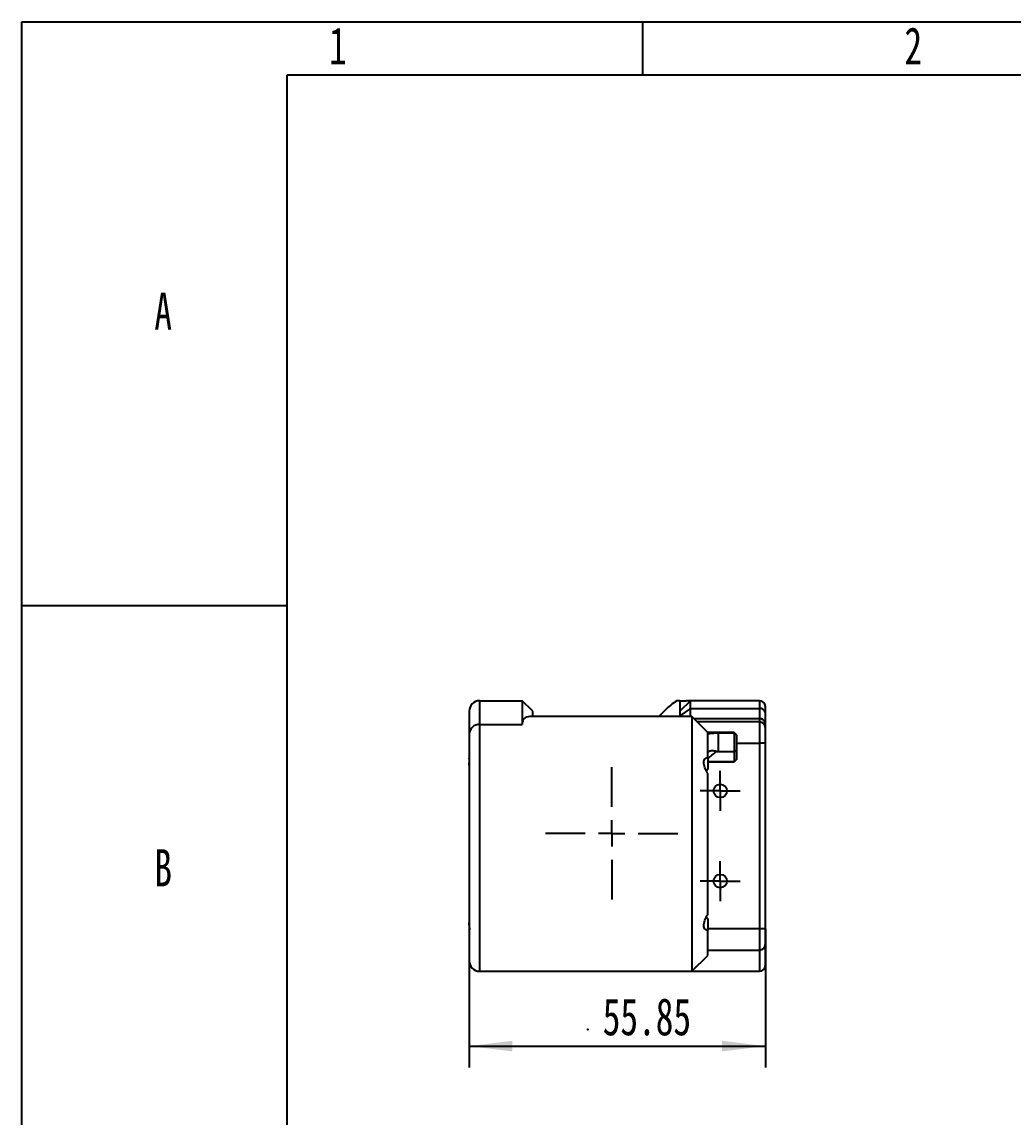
# Model space of a CAD drawing. Header units: millimetres. Extents: x 0 to 316, y 0 to 210.
# Drawn here: x 0 to 93.5, y 106.8 to 210 of the extents above; entities that cross this region are included whole.
import ezdxf

# ---------------------------------------------------------------- set-up
doc = ezdxf.new("R2010")
doc.units = ezdxf.units.MM
doc.header["$PDSIZE"] = -1
doc.layers.add('图框', color=7, linetype='Continuous')
doc.styles.add('SLDTEXTSTYLE3', font='TXT', dxfattribs={"width": 0.7})
doc.dimstyles.new('SLDDIMSTYLE1', dxfattribs={"dimtxt": 3.5, "dimasz": 4.08, "dimexe": 0, "dimexo": 0.0625, "dimgap": 0.875, "dimtad": 2, "dimlfac": 2, "dimrnd": 1e-09, "dimzin": 12, "dimdsep": 46, "dimtxsty": 'SLDTEXTSTYLE3', "dimsah": 1, "dimcen": 0.09, "dimadec": 0, "dimazin": 3, "dimtfac": 1, "dimtofl": 0, "dimtmove": 0, "dimatfit": 3, "dimfxl": 1, "dimfrac": 2, "dimtolj": 1, "dimtzin": 12, "dimarcsym": 0})

# ---------------------------------------------------------------- blocks, each defined once
blk = doc.blocks.new('_D_8')
at = {"layer": '图框'}
for p, q in [((70.1, 124.52), (70.1, 111.47)), ((42.17, 121.52), (42.17, 111.47)), ((42.17, 113.47), (70.1, 113.47))]:
    blk.add_line(p, q, dxfattribs=at)
for points in [[(42.17, 113.47), (46.25, 112.97), (46.25, 113.98)], [(70.1, 113.47), (66.02, 113.98), (66.02, 112.97)]]:
    blk.add_solid(points, dxfattribs=at)
at = {"layer": '图框', "insert": (54.76, 117.99), "char_height": 3.5, "attachment_point": 1, "style": 'SLDTEXTSTYLE3'}
blk.add_mtext('55.85', dxfattribs=at)
blk = doc.blocks.new('SW_CENTERMARKSYMBOL_27')
at = {"layer": '图框', "color": 0}
for p, q in [((0, 2.5), (0, 6.25)), ((0, 0), (0, 1.25)), ((-2.5, 0), (-6.25, 0)), ((0, 0), (-1.25, 0)), ((0, 0), (0, -1.25)), ((0, 0), (1.25, 0)), ((2.5, 0), (6.25, 0)), ((0, -2.5), (0, -6.25))]:
    blk.add_line(p, q, dxfattribs=at)
blk = doc.blocks.new('SW_CENTERMARKSYMBOL_28')
at = {"layer": '图框', "color": 0}
for p, q in [((0, 1.25), (0, 1.88225)), ((0, 0), (0, 1.25)), ((-1.25, 0), (-1.88225, 0)), ((0, 0), (-1.25, 0)), ((0, 0), (0, -1.25)), ((0, 0), (1.25, 0)), ((1.25, 0), (1.88225, 0)), ((0, -1.25), (0, -1.88225))]:
    blk.add_line(p, q, dxfattribs=at)
blk = doc.blocks.new('SW_CENTERMARKSYMBOL_29')
at = {"layer": '图框', "color": 0}
for p, q in [((0, 1.25), (0, 1.88225)), ((0, 0), (0, 1.25)), ((-1.25, 0), (-1.88225, 0)), ((0, 0), (-1.25, 0)), ((0, 0), (0, -1.25)), ((0, 0), (1.25, 0)), ((1.25, 0), (1.88225, 0)), ((0, -1.25), (0, -1.88225))]:
    blk.add_line(p, q, dxfattribs=at)

msp = doc.modelspace()

# ---------------------------------------------------------------- linework, layer by layer
at = {"color": 7, "linetype": 'Continuous', "lineweight": 25}
for p, q in [((43.1703, 143.7979), (43.1703, 146.0244)), ((43.1703, 146.0244), (47.1703, 146.0244)), ((47.1703, 146.0244), (47.1703, 143.7979)), ((48.1703, 145.0244), (47.1703, 146.0244)), ((63.0453, 146.0244), (62.0453, 145.0244)), ((62.0453, 146.0244), (62.6254, 146.0244)), ((62.0453, 146.0244), (62.0453, 145.0244)), ((63.0453, 146.0244), (62.6254, 146.0244)), ((63.0453, 145.2922), (63.0453, 146.0244)), ((69.5453, 146.0244), (63.0453, 146.0244)), ((69.5453, 146.0244), (69.5453, 145.2922)), ((42.1703, 145.0244), (42.1703, 142.8585)), ((63.1703, 144.5244), (47.8968, 144.5244)), ((48.1703, 144.5244), (48.1703, 145.0244)), ((60.7346, 145.2137), (60.0453, 144.5244)), ((63.0453, 145.2922), (62.0453, 144.5851)), ((62.0453, 145.0244), (62.0453, 144.5851)), ((62.0453, 144.5851), (62.0453, 144.5244)), ((63.0453, 144.5244), (63.0453, 145.2922)), ((63.0453, 145.2922), (69.5453, 145.2922)), ((64.6703, 143.0244), (63.1703, 144.5244)), ((63.1703, 144.5244), (63.1703, 120.5244)), ((69.5453, 145.2922), (69.5453, 144.3173)), ((70.0953, 144.9033), (70.0953, 145.4744)), ((70.0953, 143.9284), (70.0953, 144.9033)), ((43.1703, 143.7979), (47.1703, 143.7979)), ((43.1703, 120.5244), (43.1703, 143.7979)), ((69.5453, 144.3173), (63.3774, 144.3173)), ((69.5453, 144.0244), (63.6703, 144.0244)), ((69.5453, 144.3173), (69.5453, 144.0244)), ((69.5453, 144.0244), (69.5453, 142.0244)), ((70.0953, 143.4744), (70.0953, 143.9284)), ((70.0953, 142.0244), (70.0953, 143.4744)), ((42.1703, 142.8585), (42.1703, 140.5994)), ((67.1703, 143.0244), (64.6703, 143.0244)), ((64.6703, 142.8612), (64.6703, 143.0244)), ((64.6703, 140.6534), (64.6703, 142.8612)), ((65.6703, 142.9904), (67.1703, 142.9904)), ((65.6703, 141.2336), (65.6703, 142.9904)), ((67.4203, 142.7744), (67.1703, 143.0244)), ((67.1703, 143.0244), (67.1703, 142.9904)), ((67.1703, 142.9904), (67.1703, 141.2336)), ((67.4203, 142.7572), (67.4203, 142.7744)), ((67.4203, 141.3413), (67.4203, 142.7572)), ((67.4203, 142.0244), (69.5453, 142.0244)), ((69.5453, 142.0244), (69.5453, 124.5244)), ((70.0953, 142.0244), (69.5453, 142.0244)), ((70.0953, 124.5244), (70.0953, 142.0244)), ((42.1703, 140.5994), (42.1703, 140.0994)), ((64.6703, 140.6534), (64.6703, 139.5703)), ((65.4624, 141.2336), (65.4823, 141.2505)), ((65.6703, 141.2336), (67.1703, 141.2336)), ((67.4203, 141.3413), (67.1703, 141.2336)), ((67.1703, 141.2336), (67.1703, 140.2725)), ((67.1703, 140.2523), (67.4203, 140.5023)), ((67.1703, 140.253), (67.4203, 140.5023)), ((67.4203, 140.5197), (67.4203, 141.3413)), ((67.4203, 140.5023), (67.4203, 140.5197)), ((42.1703, 140.0994), (42.1703, 139.9396)), ((42.1703, 139.9396), (42.1703, 125.1093)), ((64.6703, 139.5703), (64.5356, 139.41)), ((64.6703, 140.2725), (67.1703, 140.2725)), ((67.1703, 140.253), (64.6703, 140.253)), ((64.6703, 140.2523), (67.1703, 140.2523)), ((67.1703, 140.2725), (67.1703, 140.253)), ((67.1703, 140.253), (67.1703, 140.2523)), ((64.6703, 125.8784), (64.6703, 139.1704)), ((42.1703, 125.1093), (42.1703, 124.8494)), ((64.5321, 125.6325), (64.6703, 125.4785)), ((64.6703, 125.4785), (64.6703, 124.3953)), ((42.1703, 124.8494), (42.1703, 124.3494)), ((42.1703, 124.3494), (42.1703, 121.5244)), ((69.5453, 124.5244), (64.6703, 124.5244)), ((64.6703, 122.0244), (64.6703, 124.3954)), ((69.5453, 124.5244), (69.5453, 122.5244)), ((70.0953, 124.5244), (69.5453, 124.5244)), ((70.0953, 123.0744), (70.0953, 124.5244)), ((70.0953, 121.0744), (70.0953, 123.0744)), ((63.1703, 120.5244), (64.6703, 122.0244)), ((64.6703, 122.5244), (69.5453, 122.5244)), ((69.5453, 122.5244), (69.5453, 120.5244)), ((43.1703, 120.5244), (63.1703, 120.5244)), ((63.1703, 120.5244), (69.5453, 120.5244))]:
    msp.add_line(p, q, dxfattribs=at)
at = {"color": 7, "linetype": 'Continuous'}
for q in [(53.3453, 115.085), (53.3756, 115.0244)]:
    msp.add_line((53.3453, 115.0244), q, dxfattribs=at)
at = {"color": 7, "linetype": 'Continuous', "lineweight": 25}
for centre in [(65.8453, 137.5244), (65.8453, 129.0244)]:
    msp.add_circle(centre, 0.6322, dxfattribs=at)
for centre, radius, start, end in [((43.1703, 145.0244), 1, 90, 180), ((69.5453, 145.4744), 0.55, 0, 90), ((69.614, 144.806), 0.491, 11.421754, 98.049467), ((43.1409, 142.8272), 0.9711, 88.267941, 178.156288), ((69.614, 143.8312), 0.491, 11.421754, 98.049467), ((69.5453, 143.4744), 0.55, 0, 90), ((169.9177, 36.6058), 145.9583, 134.606841, 134.74485), ((69.5453, 123.0744), 0.55, 270, 0), ((43.1703, 121.5244), 1, 180, 270), ((69.5453, 121.0744), 0.55, 270, 360)]:
    msp.add_arc(centre, radius, start, end, dxfattribs=at)
for centre, major_axis, ratio, start_param, end_param in [((60.5453, 143.5244), (2.3927, 2.3927), 0.30277564, 0, 0.2940013), ((59.1703, 132.5244), (11.817, -11.817), 0.17667659, 2.96672068, 3.31646462), ((65.6703, 142.1787), (1, 0), 0.94510767, 4.52327949, 4.71238898)]:
    msp.add_ellipse(centre, major_axis=major_axis, ratio=ratio, start_param=start_param, end_param=end_param, dxfattribs=at)
for points, knots in [([(61.7501, 146.0244), (61.5573, 145.8873), (61.1875, 145.6242), (60.8563, 145.3517), (60.7374, 145.2159), (60.7351, 145.2132)], [0, 0, 0, 0, 0.51648842, 0.99064033, 1, 1, 1, 1]), ([(64.6703, 142.8612), (64.6707, 142.8651), (64.6715, 142.8728), (64.678, 142.8836), (64.6883, 142.894), (64.703, 142.9039), (64.7218, 142.9132), (64.7599, 142.9278), (64.8314, 142.9457), (64.9566, 142.9633), (65.1088, 142.9761), (65.2642, 142.9836), (65.4094, 142.9879), (65.5387, 142.9901), (65.6263, 142.9903), (65.6703, 142.9904)], [0, 0, 0, 0, 0.04210739, 0.08382354, 0.12532123, 0.16677595, 0.20836374, 0.25025897, 0.37527864, 0.50019869, 0.62500583, 0.749906, 0.83345243, 0.91632563, 1, 1, 1, 1]), ([(42.1762, 140.0994), (42.1773, 140.1133), (42.1799, 140.1461), (42.1846, 140.1977), (42.1892, 140.2476), (42.1975, 140.3392), (42.2015, 140.407), (42.2015, 140.4991), (42.1973, 140.5439), (42.1889, 140.5777), (42.1843, 140.5906), (42.1796, 140.5982), (42.177, 140.5991), (42.1759, 140.5994)], [0, 0, 0, 0, 0.05344608, 0.12551996, 0.19957086, 0.2511053, 0.49999649, 0.50008659, 0.74923002, 0.79868806, 0.87467141, 0.94586822, 1, 1, 1, 1]), ([(64.6703, 139.1704), (64.6565, 139.1929), (64.6289, 139.2376), (64.5899, 139.3054), (64.5527, 139.3733), (64.5053, 139.4652), (64.4512, 139.5804), (64.3777, 139.7637), (64.3129, 139.9846), (64.2866, 140.2213), (64.3129, 140.4148), (64.3777, 140.5298), (64.4512, 140.5939), (64.5161, 140.6274), (64.589, 140.6484), (64.643, 140.6518), (64.6703, 140.6534)], [0, 0, 0, 0, 0.03206536, 0.06381266, 0.09530062, 0.12658917, 0.19086781, 0.25316919, 0.37839365, 0.50001745, 0.62163166, 0.74686572, 0.80915741, 0.87344575, 0.93619912, 1, 1, 1, 1]), ([(64.6784, 140.5488), (64.806, 140.6633), (65.0629, 140.894), (65.3286, 141.1199), (65.4624, 141.2336)], [0, 0, 0, 0, 0.49658451, 1, 1, 1, 1]), ([(65.4823, 141.2505), (65.4587, 141.2546), (65.4118, 141.2629), (65.3427, 141.2732), (65.2753, 141.2817), (65.2098, 141.2882), (65.1466, 141.2924), (65.0859, 141.2941), (65.0281, 141.2932), (64.9561, 141.2882), (64.8753, 141.2744), (64.7977, 141.2462), (64.736, 141.2075), (64.7112, 141.1721), (64.6982, 141.1536)], [0, 0, 0, 0, 0.06287262, 0.12543236, 0.18779925, 0.25008762, 0.31240838, 0.37487212, 0.43759318, 0.50069458, 0.62414428, 0.7503594, 0.86920721, 1, 1, 1, 1]), ([(42.186, 124.8494), (42.1829, 124.8779), (42.1766, 124.9352), (42.1713, 125.0219), (42.1706, 125.0801), (42.1703, 125.1093)], [0, 0, 0, 0, 0.3304897, 0.66363681, 1, 1, 1, 1]), ([(64.6703, 124.3954), (64.6565, 124.3959), (64.6289, 124.397), (64.5899, 124.4026), (64.5527, 124.4111), (64.5053, 124.4269), (64.4512, 124.4549), (64.3777, 124.519), (64.3129, 124.634), (64.2866, 124.8275), (64.3129, 125.0642), (64.3777, 125.2851), (64.4512, 125.4684), (64.5161, 125.6065), (64.589, 125.7444), (64.643, 125.8335), (64.6703, 125.8784)], [0, 0, 0, 0, 0.03206536, 0.06381266, 0.09530062, 0.12658917, 0.19086781, 0.25316919, 0.37839365, 0.50001745, 0.62163166, 0.74686572, 0.80915741, 0.87344575, 0.93619912, 1, 1, 1, 1]), ([(42.1703, 124.3494), (42.1709, 124.3494), (42.1722, 124.3494), (42.1817, 124.3494), (42.1864, 124.3494)], [0, 0, 0, 0, 0.50343291, 1, 1, 1, 1]), ([(42.1864, 124.3494), (42.1877, 124.3496), (42.1919, 124.3502), (42.1986, 124.3569), (42.2057, 124.3706), (42.2171, 124.4037), (42.2225, 124.4497), (42.2224, 124.542), (42.2168, 124.611), (42.2053, 124.7027), (42.1983, 124.7553), (42.1916, 124.8058), (42.1874, 124.8384), (42.186, 124.8494)], [0, 0, 0, 0, 0.038765498, 0.125560986, 0.194518899, 0.251177534, 0.499982188, 0.500039715, 0.749068565, 0.804783714, 0.874577386, 0.957664943, 1, 1, 1, 1])]:
    msp.add_open_spline(points, degree=3, knots=knots, dxfattribs=at)
for points in [[(62.0453, 146.0244), (61.9242, 146.0244), (61.8263, 146.0244), (61.7501, 146.0244)], [(67.1703, 142.9904), (67.2546, 142.9127), (67.3379, 142.8349), (67.4203, 142.7572)], [(42.1759, 140.5994), (42.172, 140.5994), (42.1703, 140.5994), (42.1703, 140.5994)], [(42.1703, 139.9396), (42.1703, 139.9908), (42.1721, 140.0446), (42.1762, 140.0994)]]:
    msp.add_open_spline(points, degree=3, dxfattribs=at)
at = {"color": 7, "linetype": 'Continuous'}
msp.add_point((53.3453, 115.0244), dxfattribs=at)
at = {"layer": '图框'}
for p, q in [((0, 0), (0, 210)), ((0, 210), (297, 210)), ((58.5, 210), (58.5, 205)), ((0, 155), (25, 155))]:
    msp.add_line(p, q, dxfattribs=at)
at = {"layer": '图框', "linetype": 'Continuous', "lineweight": 25}
for p, q in [((25, 5), (25, 205)), ((25, 205), (292, 205))]:
    msp.add_line(p, q, dxfattribs=at)

# ---------------------------------------------------------------- block references
at = {"layer": '图框'}
for name, p in [('SW_CENTERMARKSYMBOL_27', (55.6078, 133.5244)), ('SW_CENTERMARKSYMBOL_29', (65.8453, 137.5244)), ('SW_CENTERMARKSYMBOL_28', (65.8453, 129.0244))]:
    msp.add_blockref(name, p, dxfattribs=at)

# ---------------------------------------------------------------- texts
at = {"layer": '图框', "char_height": 3.5, "attachment_point": 2, "style": 'SLDTEXTSTYLE3'}
for s, insert in [('1', (29.7944, 209.4917)), ('2', (84.0444, 209.4917)), ('A', (13.3203, 184.4917)), ('B', (13.3203, 132.0317))]:
    msp.add_mtext(s, dxfattribs=dict(at, insert=insert))

# ---------------------------------------------------------------- dimensions: what is measured, and where the dimension line sits
at = {"layer": '图框'}
dim = msp.add_linear_dim(base=(70.0953, 113.474), p1=(42.1703, 121.5244), p2=(70.0953, 124.5244), dimstyle='SLDDIMSTYLE1', dxfattribs=at)
dim.commit()
dim.dimension.update_dxf_attribs({"geometry": '_D_8', "text_midpoint": (58.5939, 113.474), "dimtype": 160})

doc.saveas('drawing.dxf')
